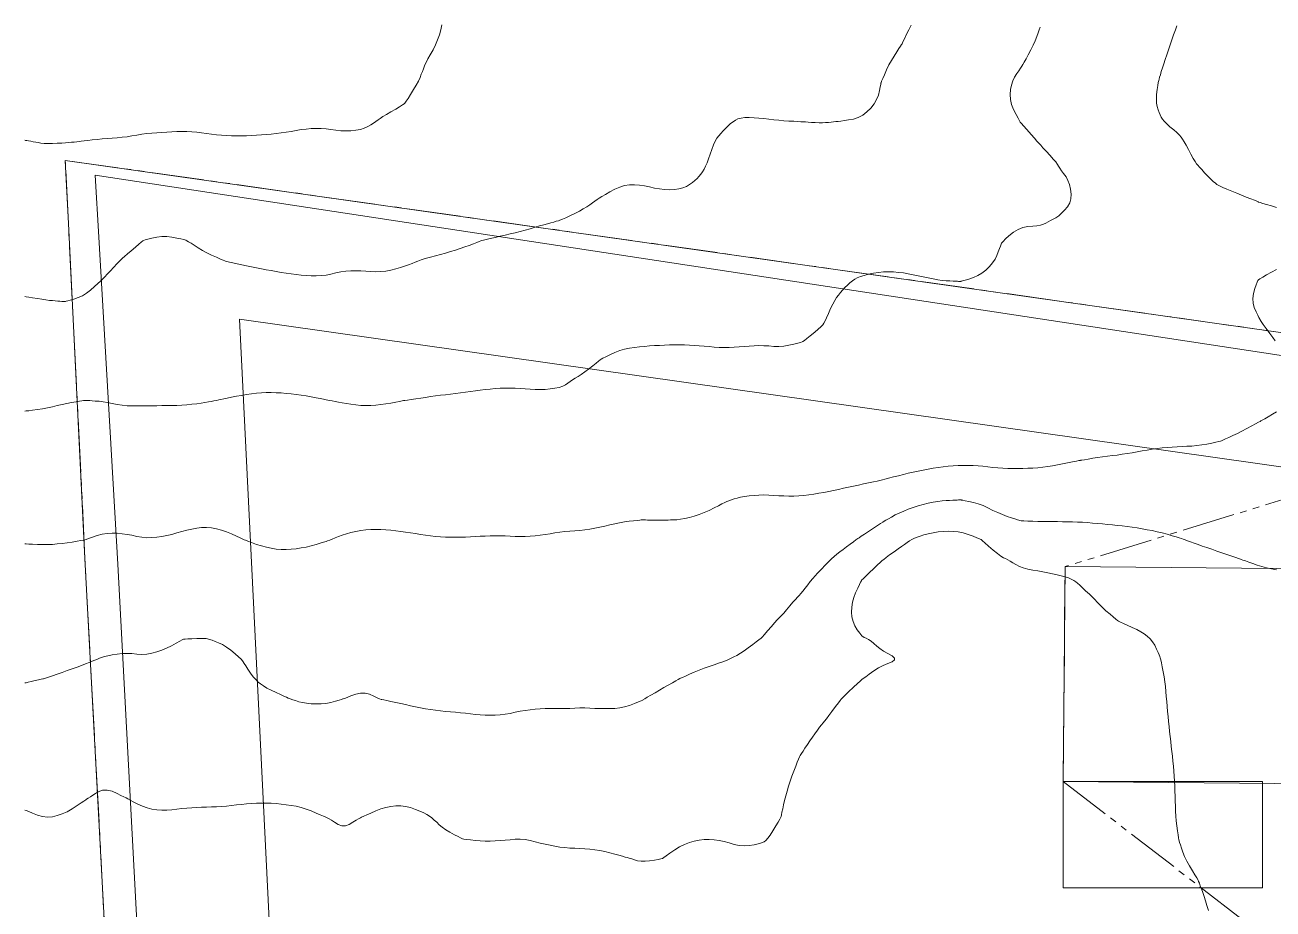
# Model space of a CAD drawing. Extents: x 1238538 to 1238849, y 433074 to 433348.
# Drawn here: x 1238538.4 to 1238726.2, y 433215.2 to 433348.2 of the extents above; entities that cross this region are included whole.
import ezdxf

# ---------------------------------------------------------------- set-up
doc = ezdxf.new("R2010")
doc.units = 0
doc.linetypes.add('DASHED', pattern=[6, 4, -2])
doc.linetypes.add('PHANTOM', pattern=[13, 8, -1, 1, -1, 1, -1])
for name, color, linetype, lineweight in [('C-BLDG-FTPR-N', 6, 'Continuous', 0), ('C-LODS', 30, 'PHANTOM', 0), ('C-SITE-N', 6, 'Continuous', 0), ('C-STRM-AREA', 150, 'PHANTOM', 0), ('C-TOPO-MAJR-E', 32, 'DASHED', 0), ('V-PROP-BNDY', 7, 'Continuous', 0)]:
    doc.layers.add(name, color=color, linetype=linetype, lineweight=lineweight)

msp = doc.modelspace()

# ---------------------------------------------------------------- linework, layer by layer
at = {"layer": 'C-BLDG-FTPR-N'}
msp.add_lwpolyline([(1238731.71, 433234.03), (1238732.02, 433266.34), (1238694.89, 433266.69), (1238694.58, 433234.38), (1238731.71, 433234.03)], close=True, dxfattribs=at)
at = {"layer": 'C-LODS'}
msp.add_lwpolyline([(1238694.58, 433234.38), (1238783.92, 433165.47), (1238786.92, 433165.5), (1238790.92, 433165.55), (1238792.42, 433165.57), (1238790.88, 433293.76), (1238782.38, 433293.65), (1238694.89, 433266.69), (1238694.58, 433234.38)], close=True, dxfattribs=at)
at = {"layer": 'C-SITE-N'}
for points in [[(1238781.84, 433290.16), (1238780.53, 433281.04), (1238779.39, 433271.98), (1238778.43, 433263.04), (1238777.68, 433254.21), (1238777.19, 433245.51), (1238777.01, 433236.89), (1238777.09, 433228.74), (1238777.46, 433220.54), (1238778.08, 433212.23), (1238778.9, 433203.81), (1238779.88, 433195.29), (1238781.02, 433186.69), (1238782.3, 433178.03), (1238783.71, 433169.34), (1238558.89, 433136.84), (1238556.48, 433190.6), (1238552.4, 433267.04), (1238549.54, 433316.25), (1238548.98, 433325.57), (1238781.84, 433290.16)], [(1238570.72, 433303.9), (1238577.95, 433157.62), (1238732.52, 433178.38), (1238738.01, 433228.57), (1238730.89, 433281.21), (1238570.72, 433303.9)], [(1238694.58, 433218.38), (1238724.58, 433218.38), (1238724.58, 433234.38), (1238694.58, 433234.38), (1238694.58, 433218.38)]]:
    msp.add_lwpolyline(points, close=True, dxfattribs=at)
at = {"layer": 'C-STRM-AREA'}
msp.add_lwpolyline([(1238785.38, 433293.69), (1238784.35, 433284.27), (1238783.5, 433274.82), (1238782.85, 433265.37), (1238782.38, 433255.9), (1238782.1, 433246.42), (1238782.01, 433236.94), (1238782.04, 433227.98), (1238782.23, 433219.03), (1238782.59, 433210.07), (1238783.12, 433201.13), (1238783.81, 433192.2), (1238784.68, 433183.28), (1238785.71, 433174.38), (1238786.92, 433165.5), (1238554.58, 433134.3), (1238551.65, 433189.31), (1238547.47, 433267.9), (1238544.98, 433318.29), (1238544.51, 433327.81), (1238785.38, 433293.69)], close=True, dxfattribs=at)
at = {"layer": 'C-TOPO-MAJR-E'}
for points in [[(1238601.13, 433348.18), (1238600.98, 433347.43), (1238600.77, 433346.68), (1238600.51, 433345.93), (1238600.19, 433345.18), (1238599.82, 433344.43), (1238599.39, 433343.69), (1238599.04, 433343.06), (1238598.77, 433342.55), (1238598.59, 433342.16), (1238598.48, 433341.88), (1238598.36, 433341.56), (1238598.21, 433341.19), (1238598.05, 433340.76), (1238597.86, 433340.28), (1238597.61, 433339.74), (1238597.29, 433339.13), (1238596.9, 433338.45), (1238596.44, 433337.7), (1238596.06, 433337.11), (1238595.78, 433336.69), (1238595.59, 433336.43), (1238595.48, 433336.33), (1238595.22, 433336.15), (1238594.79, 433335.88), (1238594.2, 433335.53), (1238593.46, 433335.09), (1238592.82, 433334.71), (1238592.29, 433334.38), (1238591.87, 433334.11), (1238591.56, 433333.9), (1238591.22, 433333.67), (1238590.84, 433333.42), (1238590.44, 433333.16), (1238590, 433332.88), (1238589.48, 433332.65), (1238588.89, 433332.47), (1238588.22, 433332.34), (1238587.47, 433332.26), (1238586.72, 433332.24), (1238585.97, 433332.26), (1238585.22, 433332.34), (1238584.47, 433332.47), (1238583.73, 433332.56), (1238582.98, 433332.61), (1238582.23, 433332.62), (1238581.48, 433332.58), (1238580.73, 433332.52), (1238579.98, 433332.43), (1238579.23, 433332.31), (1238578.49, 433332.17), (1238577.74, 433332.05), (1238576.99, 433331.94), (1238576.24, 433331.84), (1238575.49, 433331.77), (1238574.74, 433331.7), (1238574, 433331.64), (1238573.25, 433331.59), (1238572.5, 433331.54), (1238571.75, 433331.51), (1238571, 433331.5), (1238570.25, 433331.5), (1238569.5, 433331.51), (1238568.76, 433331.54), (1238568.01, 433331.6), (1238567.26, 433331.67), (1238566.51, 433331.77), (1238565.76, 433331.86), (1238565.01, 433331.95), (1238564.27, 433332.03), (1238563.52, 433332.11), (1238562.77, 433332.15), (1238562.02, 433332.16), (1238561.27, 433332.15), (1238560.52, 433332.1), (1238559.77, 433332.05), (1238559.03, 433332), (1238558.28, 433331.95), (1238557.53, 433331.9), (1238556.78, 433331.83), (1238556.03, 433331.74), (1238555.28, 433331.62), (1238554.53, 433331.49), (1238553.79, 433331.37), (1238553.04, 433331.28), (1238552.29, 433331.21), (1238551.54, 433331.16), (1238550.79, 433331.1), (1238550.04, 433331.04), (1238549.3, 433330.96), (1238548.55, 433330.88), (1238547.9, 433330.8), (1238547.36, 433330.74), (1238546.92, 433330.69), (1238546.59, 433330.65), (1238546.23, 433330.61), (1238545.86, 433330.56), (1238545.46, 433330.52), (1238545.05, 433330.47), (1238544.55, 433330.43), (1238543.97, 433330.4), (1238543.31, 433330.37), (1238542.56, 433330.34), (1238541.9, 433330.34), (1238541.33, 433330.36), (1238540.84, 433330.41), (1238540.44, 433330.48), (1238540.06, 433330.55), (1238539.68, 433330.61), (1238539.32, 433330.68), (1238538.97, 433330.74), (1238538.71, 433330.78), (1238538.53, 433330.81), (1238538.44, 433330.83)], [(1238671.72, 433348.16), (1238671.37, 433347.43), (1238671, 433346.68), (1238670.71, 433346.09), (1238670.49, 433345.65), (1238670.35, 433345.36), (1238670.28, 433345.23), (1238670.12, 433344.98), (1238669.88, 433344.61), (1238669.56, 433344.11), (1238669.15, 433343.49), (1238668.75, 433342.84), (1238668.38, 433342.16), (1238668.03, 433341.44), (1238667.71, 433340.69), (1238667.46, 433340.12), (1238667.29, 433339.72), (1238667.2, 433339.49), (1238667.19, 433339.44), (1238667.15, 433339.23), (1238667.07, 433338.85), (1238666.95, 433338.32), (1238666.79, 433337.62), (1238666.53, 433336.95), (1238666.15, 433336.3), (1238665.67, 433335.68), (1238665.08, 433335.09), (1238664.45, 433334.62), (1238663.77, 433334.26), (1238663.07, 433334.01), (1238662.32, 433333.89), (1238661.68, 433333.79), (1238661.15, 433333.71), (1238660.73, 433333.66), (1238660.41, 433333.63), (1238660.07, 433333.59), (1238659.7, 433333.56), (1238659.29, 433333.52), (1238658.85, 433333.49), (1238658.38, 433333.47), (1238657.87, 433333.47), (1238657.31, 433333.49), (1238656.72, 433333.52), (1238656.24, 433333.56), (1238655.86, 433333.58), (1238655.6, 433333.6), (1238655.44, 433333.61), (1238655.14, 433333.62), (1238654.68, 433333.65), (1238654.08, 433333.68), (1238653.33, 433333.72), (1238652.59, 433333.77), (1238651.84, 433333.84), (1238651.09, 433333.92), (1238650.34, 433334.02), (1238649.59, 433334.11), (1238648.84, 433334.17), (1238648.1, 433334.22), (1238647.35, 433334.25), (1238646.69, 433334.23), (1238646.14, 433334.16), (1238645.67, 433334.03), (1238645.31, 433333.85), (1238644.94, 433333.62), (1238644.56, 433333.34), (1238644.19, 433333), (1238643.8, 433332.62), (1238643.44, 433332.24), (1238643.11, 433331.86), (1238642.8, 433331.49), (1238642.51, 433331.13), (1238642.24, 433330.67), (1238641.98, 433330.12), (1238641.73, 433329.46), (1238641.5, 433328.72), (1238641.27, 433328.04), (1238641.04, 433327.45), (1238640.81, 433326.93), (1238640.58, 433326.5), (1238640.34, 433326.09), (1238640.08, 433325.71), (1238639.81, 433325.37), (1238639.53, 433325.06), (1238639.2, 433324.76), (1238638.82, 433324.46), (1238638.4, 433324.18), (1238637.94, 433323.89), (1238637.4, 433323.67), (1238636.8, 433323.52), (1238636.12, 433323.42), (1238635.37, 433323.39), (1238634.62, 433323.41), (1238633.87, 433323.5), (1238633.13, 433323.64), (1238632.38, 433323.84), (1238631.63, 433323.99), (1238630.88, 433324.09), (1238630.13, 433324.13), (1238629.38, 433324.12), (1238628.63, 433324), (1238627.89, 433323.79), (1238627.14, 433323.47), (1238626.39, 433323.05), (1238625.75, 433322.69), (1238625.22, 433322.38), (1238624.81, 433322.12), (1238624.5, 433321.91), (1238624.16, 433321.68), (1238623.79, 433321.42), (1238623.38, 433321.14), (1238622.94, 433320.83), (1238622.42, 433320.5), (1238621.82, 433320.17), (1238621.15, 433319.82), (1238620.4, 433319.46), (1238619.78, 433319.17), (1238619.28, 433318.95), (1238618.91, 433318.8), (1238618.67, 433318.72), (1238618.36, 433318.64), (1238617.99, 433318.53), (1238617.55, 433318.41), (1238617.04, 433318.28), (1238616.48, 433318.13), (1238615.85, 433317.95), (1238615.16, 433317.74), (1238614.41, 433317.51), (1238613.67, 433317.29), (1238612.92, 433317.09), (1238612.17, 433316.9), (1238611.42, 433316.73), (1238610.67, 433316.56), (1238609.92, 433316.39), (1238609.17, 433316.22), (1238608.43, 433316.05), (1238607.83, 433315.91), (1238607.4, 433315.8), (1238607.12, 433315.73), (1238607, 433315.68), (1238606.75, 433315.59), (1238606.38, 433315.45), (1238605.88, 433315.26), (1238605.25, 433315.02), (1238604.59, 433314.78), (1238603.9, 433314.54), (1238603.19, 433314.3), (1238602.44, 433314.07), (1238601.69, 433313.84), (1238600.94, 433313.63), (1238600.19, 433313.43), (1238599.44, 433313.24), (1238598.83, 433313.08), (1238598.35, 433312.95), (1238598.01, 433312.84), (1238597.8, 433312.75), (1238597.51, 433312.64), (1238597.13, 433312.49), (1238596.68, 433312.31), (1238596.14, 433312.11), (1238595.54, 433311.9), (1238594.9, 433311.7), (1238594.2, 433311.49), (1238593.46, 433311.29), (1238592.71, 433311.15), (1238591.96, 433311.08), (1238591.21, 433311.06), (1238590.46, 433311.11), (1238589.71, 433311.15), (1238588.97, 433311.17), (1238588.22, 433311.17), (1238587.47, 433311.17), (1238586.72, 433311.12), (1238585.97, 433311.02), (1238585.22, 433310.87), (1238584.47, 433310.68), (1238583.73, 433310.55), (1238582.98, 433310.46), (1238582.23, 433310.43), (1238581.48, 433310.45), (1238580.73, 433310.49), (1238579.98, 433310.55), (1238579.23, 433310.62), (1238578.49, 433310.72), (1238577.74, 433310.83), (1238576.99, 433310.95), (1238576.24, 433311.08), (1238575.49, 433311.22), (1238574.74, 433311.36), (1238574, 433311.5), (1238573.25, 433311.64), (1238572.5, 433311.78), (1238571.77, 433311.92), (1238571.07, 433312.07), (1238570.38, 433312.22), (1238569.72, 433312.38), (1238569.2, 433312.51), (1238568.82, 433312.6), (1238568.59, 433312.66), (1238568.51, 433312.68), (1238568.26, 433312.78), (1238567.84, 433312.96), (1238567.26, 433313.22), (1238566.51, 433313.55), (1238565.8, 433313.9), (1238565.13, 433314.26), (1238564.5, 433314.64), (1238563.91, 433315.03), (1238563.42, 433315.34), (1238563.05, 433315.57), (1238562.78, 433315.72), (1238562.63, 433315.8), (1238562.32, 433315.89), (1238561.87, 433316), (1238561.27, 433316.12), (1238560.52, 433316.27), (1238559.77, 433316.34), (1238559.03, 433316.33), (1238558.28, 433316.25), (1238557.53, 433316.09), (1238556.94, 433315.95), (1238556.52, 433315.84), (1238556.27, 433315.76), (1238556.17, 433315.7), (1238555.94, 433315.52), (1238555.57, 433315.2), (1238555.05, 433314.76), (1238554.4, 433314.19), (1238553.85, 433313.72), (1238553.43, 433313.35), (1238553.12, 433313.07), (1238552.92, 433312.89), (1238552.63, 433312.61), (1238552.26, 433312.23), (1238551.8, 433311.74), (1238551.25, 433311.15), (1238550.79, 433310.67), (1238550.44, 433310.29), (1238550.19, 433310.03), (1238550.04, 433309.87), (1238549.78, 433309.61), (1238549.4, 433309.26), (1238548.92, 433308.81), (1238548.32, 433308.27), (1238547.71, 433307.81), (1238547.08, 433307.44), (1238546.43, 433307.15), (1238545.77, 433306.94), (1238545.25, 433306.78), (1238544.88, 433306.67), (1238544.65, 433306.6), (1238544.56, 433306.58), (1238544.42, 433306.57), (1238544.23, 433306.57), (1238543.99, 433306.58), (1238543.7, 433306.6), (1238543.37, 433306.63), (1238543, 433306.66), (1238542.58, 433306.7), (1238542.12, 433306.74), (1238541.59, 433306.81), (1238540.99, 433306.9), (1238540.31, 433307), (1238539.56, 433307.13), (1238539, 433307.23), (1238538.63, 433307.29), (1238538.44, 433307.33)], [(1238711.69, 433348.02), (1238711.47, 433347.43), (1238711.2, 433346.68), (1238710.93, 433345.93), (1238710.67, 433345.18), (1238710.41, 433344.43), (1238710.16, 433343.69), (1238709.93, 433342.98), (1238709.72, 433342.32), (1238709.52, 433341.71), (1238709.35, 433341.15), (1238709.21, 433340.68), (1238709.1, 433340.3), (1238709.01, 433340.02), (1238708.96, 433339.84), (1238708.9, 433339.52), (1238708.82, 433339.05), (1238708.74, 433338.45), (1238708.65, 433337.7), (1238708.61, 433337.02), (1238708.64, 433336.42), (1238708.73, 433335.89), (1238708.88, 433335.43), (1238709.03, 433335.01), (1238709.18, 433334.64), (1238709.35, 433334.3), (1238709.51, 433334.01), (1238709.78, 433333.68), (1238710.16, 433333.3), (1238710.63, 433332.87), (1238711.22, 433332.4), (1238711.7, 433331.98), (1238712.08, 433331.6), (1238712.36, 433331.28), (1238712.55, 433331), (1238712.78, 433330.61), (1238713.07, 433330.09), (1238713.42, 433329.46), (1238713.81, 433328.72), (1238714.15, 433328.1), (1238714.44, 433327.63), (1238714.66, 433327.28), (1238714.83, 433327.08), (1238715.09, 433326.79), (1238715.42, 433326.41), (1238715.85, 433325.95), (1238716.36, 433325.41), (1238716.8, 433324.96), (1238717.17, 433324.61), (1238717.48, 433324.35), (1238717.72, 433324.18), (1238718.09, 433323.98), (1238718.58, 433323.74), (1238719.2, 433323.47), (1238719.95, 433323.17), (1238720.69, 433322.87), (1238721.41, 433322.58), (1238722.12, 433322.29), (1238722.81, 433322.02), (1238723.35, 433321.8), (1238723.72, 433321.65), (1238723.93, 433321.56), (1238723.99, 433321.53), (1238724.21, 433321.45), (1238724.62, 433321.33), (1238725.19, 433321.17), (1238725.94, 433320.96), (1238726.69, 433320.72)], [(1238691.14, 433347.84), (1238691, 433347.46), (1238690.83, 433346.99), (1238690.62, 433346.42), (1238690.37, 433345.8), (1238690.07, 433345.14), (1238689.73, 433344.43), (1238689.33, 433343.69), (1238689, 433343.06), (1238688.73, 433342.57), (1238688.52, 433342.21), (1238688.37, 433341.97), (1238688.17, 433341.66), (1238687.92, 433341.29), (1238687.62, 433340.85), (1238687.28, 433340.34), (1238687, 433339.77), (1238686.8, 433339.14), (1238686.67, 433338.45), (1238686.62, 433337.7), (1238686.67, 433336.95), (1238686.84, 433336.2), (1238687.12, 433335.45), (1238687.52, 433334.7), (1238687.82, 433334.14), (1238688.02, 433333.76), (1238688.12, 433333.57), (1238688.13, 433333.56), (1238688.3, 433333.37), (1238688.63, 433332.99), (1238689.12, 433332.44), (1238689.77, 433331.7), (1238690.28, 433331.12), (1238690.65, 433330.69), (1238690.89, 433330.43), (1238690.99, 433330.32), (1238691.21, 433330.08), (1238691.55, 433329.71), (1238692.02, 433329.2), (1238692.61, 433328.56), (1238693.09, 433328.01), (1238693.47, 433327.56), (1238693.73, 433327.2), (1238693.89, 433326.94), (1238694.1, 433326.63), (1238694.36, 433326.25), (1238694.66, 433325.82), (1238695.02, 433325.33), (1238695.31, 433324.78), (1238695.54, 433324.16), (1238695.7, 433323.48), (1238695.79, 433322.73), (1238695.75, 433322.04), (1238695.57, 433321.4), (1238695.26, 433320.82), (1238694.81, 433320.3), (1238694.36, 433319.85), (1238693.93, 433319.48), (1238693.5, 433319.18), (1238693.08, 433318.95), (1238692.69, 433318.74), (1238692.31, 433318.54), (1238691.96, 433318.36), (1238691.63, 433318.2), (1238691.19, 433318.06), (1238690.65, 433317.96), (1238690.01, 433317.89), (1238689.26, 433317.86), (1238688.53, 433317.69), (1238687.82, 433317.4), (1238687.12, 433316.98), (1238686.44, 433316.44), (1238685.91, 433315.98), (1238685.54, 433315.62), (1238685.32, 433315.35), (1238685.25, 433315.18), (1238685.15, 433314.9), (1238685.01, 433314.53), (1238684.83, 433314.06), (1238684.63, 433313.48), (1238684.34, 433312.92), (1238683.96, 433312.37), (1238683.5, 433311.82), (1238682.96, 433311.29), (1238682.38, 433310.84), (1238681.75, 433310.46), (1238681.09, 433310.17), (1238680.38, 433309.95), (1238679.84, 433309.79), (1238679.46, 433309.68), (1238679.25, 433309.61), (1238679.22, 433309.6), (1238679.14, 433309.6), (1238679.02, 433309.6), (1238678.87, 433309.6), (1238678.68, 433309.61), (1238678.39, 433309.63), (1238678.02, 433309.65), (1238677.55, 433309.67), (1238677, 433309.69), (1238676.39, 433309.75), (1238675.74, 433309.84), (1238675.04, 433309.97), (1238674.29, 433310.13), (1238673.54, 433310.29), (1238672.8, 433310.45), (1238672.05, 433310.6), (1238671.3, 433310.75), (1238670.55, 433310.87), (1238669.8, 433310.96), (1238669.05, 433311.02), (1238668.3, 433311.04), (1238667.56, 433311.02), (1238666.81, 433310.95), (1238666.06, 433310.83), (1238665.31, 433310.66), (1238664.66, 433310.49), (1238664.09, 433310.31), (1238663.63, 433310.12), (1238663.25, 433309.92), (1238662.88, 433309.68), (1238662.51, 433309.39), (1238662.13, 433309.05), (1238661.76, 433308.66), (1238661.41, 433308.28), (1238661.08, 433307.91), (1238660.79, 433307.54), (1238660.51, 433307.18), (1238660.23, 433306.72), (1238659.93, 433306.16), (1238659.62, 433305.51), (1238659.29, 433304.76), (1238659.01, 433304.14), (1238658.77, 433303.66), (1238658.58, 433303.29), (1238658.43, 433303.06), (1238658.15, 433302.76), (1238657.75, 433302.39), (1238657.22, 433301.94), (1238656.56, 433301.42), (1238656.04, 433301.02), (1238655.67, 433300.73), (1238655.44, 433300.56), (1238655.34, 433300.5), (1238655.09, 433300.41), (1238654.67, 433300.3), (1238654.08, 433300.15), (1238653.33, 433299.98), (1238652.59, 433299.86), (1238651.84, 433299.81), (1238651.09, 433299.82), (1238650.34, 433299.89), (1238649.59, 433299.92), (1238648.84, 433299.93), (1238648.1, 433299.9), (1238647.35, 433299.84), (1238646.6, 433299.78), (1238645.85, 433299.73), (1238645.1, 433299.69), (1238644.35, 433299.66), (1238643.6, 433299.65), (1238642.86, 433299.67), (1238642.11, 433299.71), (1238641.36, 433299.78), (1238640.61, 433299.85), (1238639.86, 433299.91), (1238639.11, 433299.96), (1238638.37, 433300.01), (1238637.62, 433300.05), (1238636.87, 433300.06), (1238636.12, 433300.05), (1238635.37, 433300.03), (1238634.62, 433300), (1238633.87, 433299.97), (1238633.13, 433299.93), (1238632.38, 433299.88), (1238631.63, 433299.82), (1238630.88, 433299.75), (1238630.13, 433299.67), (1238629.38, 433299.57), (1238628.63, 433299.41), (1238627.89, 433299.18), (1238627.14, 433298.9), (1238626.39, 433298.55), (1238625.8, 433298.26), (1238625.36, 433298.04), (1238625.08, 433297.88), (1238624.96, 433297.79), (1238624.71, 433297.6), (1238624.34, 433297.3), (1238623.84, 433296.9), (1238623.21, 433296.4), (1238622.63, 433295.97), (1238622.11, 433295.59), (1238621.63, 433295.28), (1238621.2, 433295.03), (1238620.8, 433294.78), (1238620.42, 433294.54), (1238620.08, 433294.29), (1238619.76, 433294.04), (1238619.33, 433293.83), (1238618.8, 433293.65), (1238618.16, 433293.51), (1238617.41, 433293.41), (1238616.66, 433293.34), (1238615.91, 433293.32), (1238615.16, 433293.34), (1238614.41, 433293.4), (1238613.67, 433293.45), (1238612.92, 433293.49), (1238612.17, 433293.52), (1238611.42, 433293.54), (1238610.67, 433293.53), (1238609.92, 433293.51), (1238609.17, 433293.46), (1238608.43, 433293.39), (1238607.68, 433293.31), (1238606.93, 433293.23), (1238606.18, 433293.13), (1238605.43, 433293.03), (1238604.68, 433292.93), (1238603.93, 433292.84), (1238603.19, 433292.74), (1238602.44, 433292.65), (1238601.69, 433292.55), (1238600.94, 433292.46), (1238600.19, 433292.36), (1238599.44, 433292.26), (1238598.7, 433292.15), (1238597.97, 433292.05), (1238597.24, 433291.94), (1238596.51, 433291.83), (1238595.97, 433291.75), (1238595.59, 433291.69), (1238595.39, 433291.66), (1238595.37, 433291.66), (1238595.16, 433291.62), (1238594.77, 433291.54), (1238594.2, 433291.43), (1238593.46, 433291.28), (1238592.71, 433291.16), (1238591.96, 433291.06), (1238591.21, 433290.98), (1238590.46, 433290.93), (1238589.71, 433290.92), (1238588.97, 433290.95), (1238588.22, 433291.02), (1238587.47, 433291.13), (1238586.78, 433291.23), (1238586.16, 433291.33), (1238585.59, 433291.43), (1238585.09, 433291.52), (1238584.65, 433291.61), (1238584.28, 433291.68), (1238583.97, 433291.74), (1238583.72, 433291.79), (1238583.35, 433291.86), (1238582.85, 433291.96), (1238582.23, 433292.08), (1238581.48, 433292.23), (1238580.73, 433292.37), (1238579.98, 433292.49), (1238579.23, 433292.59), (1238578.49, 433292.68), (1238577.74, 433292.75), (1238576.99, 433292.81), (1238576.24, 433292.84), (1238575.49, 433292.87), (1238574.74, 433292.86), (1238574, 433292.83), (1238573.25, 433292.77), (1238572.5, 433292.68), (1238571.75, 433292.57), (1238571, 433292.45), (1238570.25, 433292.32), (1238569.5, 433292.16), (1238568.86, 433292.03), (1238568.33, 433291.92), (1238567.9, 433291.83), (1238567.58, 433291.77), (1238567.23, 433291.7), (1238566.85, 433291.62), (1238566.45, 433291.54), (1238566.03, 433291.46), (1238565.52, 433291.38), (1238564.93, 433291.29), (1238564.27, 433291.2), (1238563.52, 433291.11), (1238562.77, 433291.03), (1238562.02, 433290.98), (1238561.27, 433290.95), (1238560.52, 433290.93), (1238559.77, 433290.92), (1238559.03, 433290.91), (1238558.28, 433290.9), (1238557.53, 433290.89), (1238556.78, 433290.89), (1238556.03, 433290.88), (1238555.28, 433290.87), (1238554.53, 433290.86), (1238553.79, 433290.89), (1238553.04, 433290.97), (1238552.29, 433291.09), (1238551.54, 433291.25), (1238550.84, 433291.38), (1238550.19, 433291.49), (1238549.58, 433291.56), (1238549.02, 433291.6), (1238548.56, 433291.64), (1238548.18, 433291.66), (1238547.9, 433291.68), (1238547.71, 433291.7), (1238547.55, 433291.7), (1238547.42, 433291.7), (1238547.31, 433291.7), (1238547.24, 433291.68), (1238547.01, 433291.65), (1238546.64, 433291.58), (1238546.12, 433291.49), (1238545.44, 433291.38), (1238544.75, 433291.24), (1238544.04, 433291.09), (1238543.31, 433290.93), (1238542.56, 433290.74), (1238541.81, 433290.58), (1238541.06, 433290.44), (1238540.31, 433290.32), (1238539.56, 433290.22), (1238539, 433290.15), (1238538.63, 433290.1), (1238538.44, 433290.07)], [(1238726.65, 433311.4), (1238725.94, 433311.01), (1238725.19, 433310.58), (1238724.61, 433310.23), (1238724.19, 433309.98), (1238723.95, 433309.81), (1238723.87, 433309.74), (1238723.75, 433309.5), (1238723.61, 433309.09), (1238723.42, 433308.51), (1238723.21, 433307.76), (1238723.12, 433307.04), (1238723.16, 433306.34), (1238723.33, 433305.68), (1238723.62, 433305.04), (1238723.86, 433304.53), (1238724.03, 433304.16), (1238724.15, 433303.92), (1238724.21, 433303.81), (1238724.39, 433303.54), (1238724.69, 433303.11), (1238725.12, 433302.52), (1238725.67, 433301.77), (1238726.12, 433301.15), (1238726.46, 433300.67)], [(1238726.69, 433289.98), (1238726.08, 433289.61), (1238725.43, 433289.23), (1238724.92, 433288.94), (1238724.54, 433288.73), (1238724.31, 433288.6), (1238724.21, 433288.54), (1238723.95, 433288.41), (1238723.53, 433288.18), (1238722.94, 433287.87), (1238722.2, 433287.47), (1238721.48, 433287.09), (1238720.79, 433286.74), (1238720.13, 433286.42), (1238719.5, 433286.12), (1238719, 433285.89), (1238718.62, 433285.72), (1238718.38, 433285.62), (1238718.26, 433285.58), (1238717.98, 433285.51), (1238717.55, 433285.41), (1238716.96, 433285.28), (1238716.21, 433285.12), (1238715.46, 433284.99), (1238714.71, 433284.89), (1238713.96, 433284.83), (1238713.21, 433284.8), (1238712.47, 433284.77), (1238711.72, 433284.73), (1238710.97, 433284.68), (1238710.22, 433284.63), (1238709.47, 433284.56), (1238708.72, 433284.47), (1238707.97, 433284.35), (1238707.23, 433284.22), (1238706.48, 433284.09), (1238705.73, 433283.96), (1238704.98, 433283.83), (1238704.23, 433283.7), (1238703.48, 433283.59), (1238702.73, 433283.48), (1238701.99, 433283.39), (1238701.24, 433283.3), (1238700.5, 433283.21), (1238699.77, 433283.1), (1238699.05, 433282.99), (1238698.33, 433282.87), (1238697.79, 433282.77), (1238697.42, 433282.71), (1238697.21, 433282.68), (1238697.18, 433282.67), (1238696.96, 433282.63), (1238696.57, 433282.55), (1238696, 433282.44), (1238695.25, 433282.28), (1238694.5, 433282.14), (1238693.75, 433282), (1238693, 433281.87), (1238692.26, 433281.75), (1238691.51, 433281.65), (1238690.76, 433281.57), (1238690.01, 433281.51), (1238689.26, 433281.48), (1238688.51, 433281.45), (1238687.77, 433281.44), (1238687.02, 433281.44), (1238686.27, 433281.46), (1238685.52, 433281.49), (1238684.77, 433281.54), (1238684.02, 433281.61), (1238683.27, 433281.7), (1238682.53, 433281.78), (1238681.78, 433281.83), (1238681.03, 433281.88), (1238680.28, 433281.91), (1238679.53, 433281.91), (1238678.78, 433281.89), (1238678.03, 433281.85), (1238677.29, 433281.78), (1238676.54, 433281.7), (1238675.79, 433281.6), (1238675.04, 433281.49), (1238674.29, 433281.35), (1238673.54, 433281.21), (1238672.8, 433281.06), (1238672.05, 433280.9), (1238671.3, 433280.73), (1238670.55, 433280.55), (1238669.81, 433280.37), (1238669.07, 433280.18), (1238668.33, 433279.98), (1238667.77, 433279.84), (1238667.4, 433279.74), (1238667.2, 433279.69), (1238667.2, 433279.69), (1238667, 433279.64), (1238666.62, 433279.56), (1238666.06, 433279.44), (1238665.31, 433279.28), (1238664.56, 433279.12), (1238663.81, 433278.96), (1238663.07, 433278.79), (1238662.32, 433278.63), (1238661.57, 433278.47), (1238660.82, 433278.31), (1238660.07, 433278.16), (1238659.32, 433278.01), (1238658.57, 433277.86), (1238657.83, 433277.72), (1238657.08, 433277.59), (1238656.33, 433277.47), (1238655.58, 433277.38), (1238654.83, 433277.32), (1238654.08, 433277.3), (1238653.33, 433277.3), (1238652.59, 433277.32), (1238651.84, 433277.36), (1238651.09, 433277.4), (1238650.34, 433277.45), (1238649.59, 433277.47), (1238648.84, 433277.46), (1238648.1, 433277.41), (1238647.35, 433277.32), (1238646.67, 433277.22), (1238646.08, 433277.12), (1238645.55, 433277), (1238645.11, 433276.88), (1238644.7, 433276.75), (1238644.32, 433276.61), (1238643.99, 433276.47), (1238643.68, 433276.32), (1238643.27, 433276.12), (1238642.74, 433275.85), (1238642.11, 433275.53), (1238641.36, 433275.15), (1238640.61, 433274.81), (1238639.86, 433274.52), (1238639.11, 433274.28), (1238638.37, 433274.08), (1238637.68, 433273.92), (1238637.05, 433273.81), (1238636.48, 433273.75), (1238635.98, 433273.73), (1238635.54, 433273.71), (1238635.16, 433273.7), (1238634.86, 433273.68), (1238634.61, 433273.67), (1238634.3, 433273.67), (1238633.91, 433273.67), (1238633.44, 433273.67), (1238632.91, 433273.68), (1238632.45, 433273.69), (1238632.08, 433273.7), (1238631.78, 433273.71), (1238631.57, 433273.71), (1238631.4, 433273.71), (1238631.27, 433273.71), (1238631.17, 433273.71), (1238631.12, 433273.71), (1238630.9, 433273.69), (1238630.53, 433273.65), (1238629.99, 433273.6), (1238629.3, 433273.52), (1238628.59, 433273.42), (1238627.87, 433273.3), (1238627.14, 433273.14), (1238626.39, 433272.96), (1238625.64, 433272.78), (1238624.89, 433272.62), (1238624.14, 433272.47), (1238623.4, 433272.33), (1238622.65, 433272.22), (1238621.9, 433272.13), (1238621.15, 433272.06), (1238620.4, 433272.02), (1238619.65, 433271.95), (1238618.9, 433271.86), (1238618.16, 433271.75), (1238617.41, 433271.62), (1238616.66, 433271.5), (1238615.91, 433271.4), (1238615.16, 433271.33), (1238614.41, 433271.27), (1238613.67, 433271.24), (1238612.92, 433271.23), (1238612.17, 433271.24), (1238611.42, 433271.28), (1238610.67, 433271.31), (1238609.92, 433271.33), (1238609.17, 433271.33), (1238608.43, 433271.31), (1238607.68, 433271.29), (1238606.93, 433271.26), (1238606.18, 433271.22), (1238605.43, 433271.17), (1238604.68, 433271.13), (1238603.93, 433271.11), (1238603.19, 433271.1), (1238602.44, 433271.1), (1238601.69, 433271.12), (1238600.94, 433271.16), (1238600.19, 433271.23), (1238599.44, 433271.33), (1238598.7, 433271.42), (1238597.95, 433271.53), (1238597.2, 433271.65), (1238596.45, 433271.77), (1238595.7, 433271.88), (1238594.95, 433271.99), (1238594.2, 433272.08), (1238593.46, 433272.17), (1238592.71, 433272.24), (1238591.96, 433272.27), (1238591.21, 433272.28), (1238590.46, 433272.27), (1238589.71, 433272.21), (1238588.97, 433272.12), (1238588.22, 433271.99), (1238587.47, 433271.81), (1238586.78, 433271.63), (1238586.15, 433271.44), (1238585.59, 433271.24), (1238585.09, 433271.03), (1238584.65, 433270.84), (1238584.27, 433270.69), (1238583.96, 433270.57), (1238583.72, 433270.48), (1238583.35, 433270.36), (1238582.85, 433270.21), (1238582.23, 433270.03), (1238581.48, 433269.82), (1238580.73, 433269.64), (1238579.98, 433269.49), (1238579.23, 433269.38), (1238578.49, 433269.29), (1238577.74, 433269.25), (1238576.99, 433269.27), (1238576.24, 433269.33), (1238575.49, 433269.45), (1238574.75, 433269.6), (1238574.01, 433269.8), (1238573.27, 433270.03), (1238572.53, 433270.3), (1238571.98, 433270.51), (1238571.6, 433270.65), (1238571.41, 433270.72), (1238571.4, 433270.73), (1238571.2, 433270.82), (1238570.82, 433271), (1238570.25, 433271.26), (1238569.5, 433271.61), (1238568.76, 433271.91), (1238568.01, 433272.16), (1238567.26, 433272.36), (1238566.51, 433272.51), (1238565.76, 433272.58), (1238565.01, 433272.57), (1238564.27, 433272.49), (1238563.52, 433272.33), (1238562.77, 433272.16), (1238562.02, 433271.97), (1238561.27, 433271.76), (1238560.52, 433271.54), (1238559.77, 433271.36), (1238559.03, 433271.22), (1238558.28, 433271.11), (1238557.53, 433271.05), (1238556.78, 433271.04), (1238556.03, 433271.1), (1238555.28, 433271.22), (1238554.53, 433271.4), (1238553.79, 433271.54), (1238553.04, 433271.64), (1238552.29, 433271.71), (1238551.54, 433271.73), (1238550.8, 433271.69), (1238550.05, 433271.57), (1238549.31, 433271.37), (1238548.58, 433271.11), (1238548.02, 433270.91), (1238547.65, 433270.77), (1238547.45, 433270.7), (1238547.44, 433270.7), (1238547.25, 433270.66), (1238546.87, 433270.6), (1238546.3, 433270.51), (1238545.55, 433270.38), (1238544.8, 433270.27), (1238544.06, 433270.18), (1238543.31, 433270.11), (1238542.56, 433270.04), (1238541.81, 433270.01), (1238541.06, 433270), (1238540.31, 433270.01), (1238539.56, 433270.05), (1238539, 433270.08), (1238538.63, 433270.1), (1238538.44, 433270.11)], [(1238726.69, 433266.2), (1238725.94, 433266.36), (1238725.19, 433266.53), (1238724.47, 433266.72), (1238723.79, 433266.92), (1238723.13, 433267.14), (1238722.51, 433267.37), (1238722.01, 433267.55), (1238721.63, 433267.68), (1238721.38, 433267.77), (1238721.26, 433267.81), (1238720.98, 433267.9), (1238720.54, 433268.05), (1238719.95, 433268.25), (1238719.2, 433268.51), (1238718.45, 433268.77), (1238717.7, 433269.03), (1238716.96, 433269.29), (1238716.21, 433269.54), (1238715.51, 433269.79), (1238714.87, 433270.01), (1238714.28, 433270.22), (1238713.75, 433270.42), (1238713.3, 433270.58), (1238712.92, 433270.72), (1238712.63, 433270.82), (1238712.41, 433270.9), (1238712.06, 433271.01), (1238711.58, 433271.15), (1238710.97, 433271.34), (1238710.22, 433271.55), (1238709.47, 433271.75), (1238708.72, 433271.93), (1238707.97, 433272.1), (1238707.23, 433272.24), (1238706.48, 433272.37), (1238705.73, 433272.5), (1238704.98, 433272.61), (1238704.23, 433272.7), (1238703.48, 433272.8), (1238702.73, 433272.89), (1238701.99, 433272.97), (1238701.24, 433273.05), (1238700.49, 433273.13), (1238699.74, 433273.19), (1238698.99, 433273.25), (1238698.24, 433273.31), (1238697.5, 433273.36), (1238696.75, 433273.39), (1238696, 433273.42), (1238695.25, 433273.44), (1238694.5, 433273.45), (1238693.75, 433273.46), (1238693, 433273.46), (1238692.26, 433273.46), (1238691.51, 433273.47), (1238690.76, 433273.48), (1238690.01, 433273.51), (1238689.26, 433273.54), (1238688.68, 433273.57), (1238688.27, 433273.6), (1238688.02, 433273.63), (1238687.94, 433273.66), (1238687.71, 433273.74), (1238687.33, 433273.86), (1238686.81, 433274.03), (1238686.15, 433274.25), (1238685.46, 433274.51), (1238684.75, 433274.82), (1238684.02, 433275.15), (1238683.27, 433275.53), (1238682.54, 433275.86), (1238681.81, 433276.12), (1238681.1, 433276.33), (1238680.4, 433276.47), (1238679.87, 433276.59), (1238679.49, 433276.67), (1238679.28, 433276.71), (1238679.23, 433276.72), (1238679.14, 433276.73), (1238679.01, 433276.73), (1238678.84, 433276.72), (1238678.63, 433276.71), (1238678.34, 433276.7), (1238677.97, 433276.68), (1238677.51, 433276.66), (1238676.97, 433276.64), (1238676.38, 433276.58), (1238675.74, 433276.49), (1238675.04, 433276.37), (1238674.29, 433276.22), (1238673.54, 433276.03), (1238672.8, 433275.82), (1238672.05, 433275.58), (1238671.3, 433275.31), (1238670.6, 433275.04), (1238669.94, 433274.75), (1238669.34, 433274.46), (1238668.78, 433274.15), (1238668.31, 433273.9), (1238667.94, 433273.69), (1238667.66, 433273.52), (1238667.47, 433273.4), (1238667.14, 433273.19), (1238666.67, 433272.88), (1238666.06, 433272.47), (1238665.31, 433271.97), (1238664.7, 433271.56), (1238664.22, 433271.25), (1238663.89, 433271.03), (1238663.69, 433270.9), (1238663.4, 433270.7), (1238663.03, 433270.43), (1238662.56, 433270.08), (1238662.02, 433269.66), (1238661.5, 433269.27), (1238661.02, 433268.89), (1238660.56, 433268.54), (1238660.14, 433268.21), (1238659.74, 433267.87), (1238659.37, 433267.52), (1238659.02, 433267.17), (1238658.69, 433266.8), (1238658.35, 433266.43), (1238658.01, 433266.06), (1238657.66, 433265.68), (1238657.29, 433265.3), (1238656.93, 433264.88), (1238656.55, 433264.43), (1238656.17, 433263.95), (1238655.79, 433263.44), (1238655.44, 433263), (1238655.13, 433262.63), (1238654.86, 433262.32), (1238654.62, 433262.08), (1238654.32, 433261.75), (1238653.95, 433261.32), (1238653.5, 433260.8), (1238652.99, 433260.18), (1238652.56, 433259.69), (1238652.23, 433259.31), (1238651.98, 433259.06), (1238651.83, 433258.93), (1238651.57, 433258.66), (1238651.19, 433258.25), (1238650.71, 433257.7), (1238650.11, 433257.01), (1238649.65, 433256.47), (1238649.31, 433256.1), (1238649.1, 433255.88), (1238649.03, 433255.83), (1238648.8, 433255.65), (1238648.43, 433255.37), (1238647.9, 433254.97), (1238647.23, 433254.47), (1238646.61, 433254.02), (1238646.04, 433253.65), (1238645.53, 433253.34), (1238645.06, 433253.1), (1238644.64, 433252.9), (1238644.27, 433252.72), (1238643.94, 433252.58), (1238643.66, 433252.46), (1238643.26, 433252.32), (1238642.74, 433252.14), (1238642.11, 433251.92), (1238641.36, 433251.67), (1238640.61, 433251.4), (1238639.86, 433251.11), (1238639.11, 433250.81), (1238638.37, 433250.49), (1238637.77, 433250.23), (1238637.34, 433250.03), (1238637.06, 433249.91), (1238636.93, 433249.84), (1238636.68, 433249.71), (1238636.31, 433249.5), (1238635.81, 433249.21), (1238635.19, 433248.85), (1238634.55, 433248.48), (1238633.9, 433248.11), (1238633.24, 433247.72), (1238632.56, 433247.34), (1238632.04, 433247.03), (1238631.67, 433246.81), (1238631.44, 433246.68), (1238631.37, 433246.62), (1238631.12, 433246.51), (1238630.71, 433246.33), (1238630.13, 433246.1), (1238629.38, 433245.8), (1238628.63, 433245.58), (1238627.89, 433245.42), (1238627.14, 433245.34), (1238626.39, 433245.32), (1238625.64, 433245.32), (1238624.89, 433245.33), (1238624.14, 433245.36), (1238623.4, 433245.41), (1238622.65, 433245.43), (1238621.9, 433245.43), (1238621.15, 433245.41), (1238620.4, 433245.36), (1238619.65, 433245.33), (1238618.9, 433245.32), (1238618.16, 433245.32), (1238617.41, 433245.34), (1238616.66, 433245.33), (1238615.91, 433245.3), (1238615.16, 433245.24), (1238614.41, 433245.15), (1238613.67, 433245.04), (1238612.92, 433244.92), (1238612.17, 433244.77), (1238611.42, 433244.6), (1238610.67, 433244.47), (1238609.92, 433244.39), (1238609.17, 433244.34), (1238608.43, 433244.33), (1238607.68, 433244.34), (1238606.93, 433244.38), (1238606.18, 433244.45), (1238605.43, 433244.54), (1238604.68, 433244.62), (1238603.93, 433244.7), (1238603.19, 433244.77), (1238602.44, 433244.83), (1238601.69, 433244.91), (1238600.94, 433244.99), (1238600.19, 433245.08), (1238599.44, 433245.18), (1238598.7, 433245.3), (1238597.95, 433245.44), (1238597.2, 433245.59), (1238596.45, 433245.76), (1238595.7, 433245.93), (1238594.95, 433246.1), (1238594.2, 433246.26), (1238593.46, 433246.42), (1238592.86, 433246.54), (1238592.43, 433246.63), (1238592.14, 433246.69), (1238592.02, 433246.72), (1238591.77, 433246.81), (1238591.39, 433246.97), (1238590.89, 433247.2), (1238590.27, 433247.49), (1238589.62, 433247.64), (1238588.93, 433247.65), (1238588.22, 433247.51), (1238587.47, 433247.23), (1238586.9, 433247.02), (1238586.51, 433246.87), (1238586.3, 433246.79), (1238586.27, 433246.78), (1238586.06, 433246.72), (1238585.69, 433246.61), (1238585.14, 433246.46), (1238584.43, 433246.26), (1238583.7, 433246.12), (1238582.97, 433246.04), (1238582.23, 433246.03), (1238581.48, 433246.07), (1238580.8, 433246.15), (1238580.18, 433246.25), (1238579.63, 433246.37), (1238579.15, 433246.53), (1238578.72, 433246.67), (1238578.35, 433246.8), (1238578.03, 433246.92), (1238577.76, 433247.03), (1238577.38, 433247.2), (1238576.87, 433247.44), (1238576.24, 433247.73), (1238575.49, 433248.08), (1238574.84, 433248.42), (1238574.3, 433248.74), (1238573.85, 433249.04), (1238573.51, 433249.32), (1238573.15, 433249.69), (1238572.77, 433250.13), (1238572.38, 433250.65), (1238571.98, 433251.25), (1238571.66, 433251.74), (1238571.42, 433252.11), (1238571.26, 433252.37), (1238571.18, 433252.52), (1238570.95, 433252.77), (1238570.58, 433253.12), (1238570.05, 433253.57), (1238569.39, 433254.12), (1238568.75, 433254.58), (1238568.15, 433254.96), (1238567.57, 433255.24), (1238567.04, 433255.44), (1238566.58, 433255.6), (1238566.21, 433255.73), (1238565.91, 433255.81), (1238565.7, 433255.86), (1238565.36, 433255.89), (1238564.88, 433255.89), (1238564.27, 433255.88), (1238563.52, 433255.84), (1238562.95, 433255.81), (1238562.55, 433255.78), (1238562.33, 433255.77), (1238562.29, 433255.76), (1238562.09, 433255.65), (1238561.71, 433255.45), (1238561.17, 433255.16), (1238560.46, 433254.78), (1238559.74, 433254.44), (1238559.02, 433254.14), (1238558.28, 433253.89), (1238557.53, 433253.68), (1238556.78, 433253.54), (1238556.03, 433253.48), (1238555.28, 433253.5), (1238554.53, 433253.6), (1238553.79, 433253.64), (1238553.04, 433253.62), (1238552.29, 433253.54), (1238551.54, 433253.41), (1238550.9, 433253.28), (1238550.38, 433253.15), (1238549.97, 433253.03), (1238549.67, 433252.92), (1238549.33, 433252.78), (1238548.95, 433252.63), (1238548.54, 433252.46), (1238548.1, 433252.27), (1238547.57, 433252.05), (1238546.97, 433251.82), (1238546.3, 433251.57), (1238545.55, 433251.3), (1238544.8, 433251.04), (1238544.06, 433250.77), (1238543.31, 433250.51), (1238542.56, 433250.25), (1238541.97, 433250.05), (1238541.53, 433249.9), (1238541.25, 433249.82), (1238541.13, 433249.79), (1238540.88, 433249.74), (1238540.5, 433249.65), (1238540, 433249.54), (1238539.38, 433249.4), (1238538.91, 433249.3), (1238538.6, 433249.23), (1238538.44, 433249.19)], [(1238716.46, 433214.95), (1238716.22, 433215.69), (1238715.99, 433216.39), (1238715.78, 433217.05), (1238715.57, 433217.65), (1238715.38, 433218.21), (1238715.21, 433218.68), (1238715.07, 433219.05), (1238714.95, 433219.33), (1238714.87, 433219.52), (1238714.69, 433219.85), (1238714.41, 433220.32), (1238714.04, 433220.93), (1238713.58, 433221.68), (1238713.19, 433222.39), (1238712.86, 433223.07), (1238712.59, 433223.71), (1238712.39, 433224.32), (1238712.23, 433224.81), (1238712.11, 433225.18), (1238712.03, 433225.44), (1238711.99, 433225.58), (1238711.93, 433225.88), (1238711.86, 433226.32), (1238711.77, 433226.92), (1238711.67, 433227.67), (1238711.59, 433228.42), (1238711.53, 433229.17), (1238711.48, 433229.92), (1238711.46, 433230.66), (1238711.43, 433231.41), (1238711.41, 433232.16), (1238711.39, 433232.91), (1238711.36, 433233.66), (1238711.33, 433234.41), (1238711.28, 433235.15), (1238711.23, 433235.9), (1238711.16, 433236.65), (1238711.09, 433237.4), (1238711.02, 433238.15), (1238710.93, 433238.9), (1238710.85, 433239.65), (1238710.76, 433240.39), (1238710.68, 433241.14), (1238710.6, 433241.89), (1238710.52, 433242.64), (1238710.44, 433243.39), (1238710.37, 433244.14), (1238710.3, 433244.89), (1238710.23, 433245.63), (1238710.17, 433246.38), (1238710.1, 433247.13), (1238710.04, 433247.88), (1238709.99, 433248.63), (1238709.9, 433249.38), (1238709.79, 433250.12), (1238709.65, 433250.87), (1238709.49, 433251.62), (1238709.36, 433252.22), (1238709.26, 433252.68), (1238709.19, 433252.99), (1238709.15, 433253.15), (1238709.05, 433253.41), (1238708.89, 433253.79), (1238708.65, 433254.27), (1238708.36, 433254.86), (1238708.02, 433255.38), (1238707.65, 433255.84), (1238707.24, 433256.23), (1238706.78, 433256.57), (1238706.26, 433256.89), (1238705.66, 433257.22), (1238704.98, 433257.54), (1238704.23, 433257.86), (1238703.64, 433258.12), (1238703.19, 433258.33), (1238702.9, 433258.49), (1238702.76, 433258.58), (1238702.5, 433258.79), (1238702.13, 433259.11), (1238701.64, 433259.53), (1238701.03, 433260.06), (1238700.53, 433260.51), (1238700.13, 433260.88), (1238699.85, 433261.18), (1238699.67, 433261.4), (1238699.39, 433261.7), (1238699.02, 433262.07), (1238698.54, 433262.53), (1238697.97, 433263.06), (1238697.49, 433263.52), (1238697.08, 433263.89), (1238696.75, 433264.19), (1238696.5, 433264.4), (1238696.19, 433264.6), (1238695.81, 433264.8), (1238695.38, 433264.98), (1238694.88, 433265.15), (1238694.31, 433265.31), (1238693.69, 433265.47), (1238693, 433265.62), (1238692.26, 433265.75), (1238691.51, 433265.89), (1238690.76, 433266.04), (1238690.01, 433266.18), (1238689.26, 433266.33), (1238688.59, 433266.51), (1238688, 433266.73), (1238687.48, 433266.99), (1238687.03, 433267.28), (1238686.63, 433267.53), (1238686.25, 433267.73), (1238685.91, 433267.9), (1238685.61, 433268.02), (1238685.2, 433268.27), (1238684.69, 433268.64), (1238684.08, 433269.14), (1238683.37, 433269.77), (1238682.83, 433270.25), (1238682.45, 433270.57), (1238682.25, 433270.75), (1238682.21, 433270.77), (1238681.99, 433270.86), (1238681.6, 433271.02), (1238681.03, 433271.25), (1238680.28, 433271.54), (1238679.53, 433271.76), (1238678.78, 433271.91), (1238678.03, 433271.99), (1238677.29, 433272.01), (1238676.54, 433271.98), (1238675.79, 433271.91), (1238675.04, 433271.79), (1238674.29, 433271.62), (1238673.64, 433271.46), (1238673.07, 433271.29), (1238672.61, 433271.13), (1238672.23, 433270.96), (1238671.85, 433270.77), (1238671.48, 433270.55), (1238671.11, 433270.31), (1238670.73, 433270.04), (1238670.29, 433269.72), (1238669.76, 433269.35), (1238669.17, 433268.92), (1238668.49, 433268.44), (1238667.97, 433268.06), (1238667.6, 433267.78), (1238667.37, 433267.61), (1238667.3, 433267.54), (1238667.06, 433267.32), (1238666.67, 433266.94), (1238666.12, 433266.42), (1238665.4, 433265.74), (1238664.86, 433265.21), (1238664.49, 433264.85), (1238664.28, 433264.63), (1238664.24, 433264.57), (1238664.13, 433264.36), (1238663.95, 433263.98), (1238663.7, 433263.45), (1238663.37, 433262.76), (1238663.11, 433262.06), (1238662.92, 433261.34), (1238662.81, 433260.6), (1238662.76, 433259.85), (1238662.82, 433259.14), (1238662.98, 433258.45), (1238663.25, 433257.79), (1238663.63, 433257.17), (1238663.99, 433256.67), (1238664.33, 433256.29), (1238664.67, 433256.04), (1238664.98, 433255.92), (1238665.33, 433255.73), (1238665.7, 433255.47), (1238666.11, 433255.14), (1238666.54, 433254.74), (1238667.03, 433254.35), (1238667.59, 433253.98), (1238668.21, 433253.62), (1238668.89, 433253.27), (1238669.24, 433252.94), (1238669.24, 433252.65), (1238668.89, 433252.37), (1238668.21, 433252.13), (1238667.52, 433251.82), (1238666.83, 433251.44), (1238666.13, 433251), (1238665.43, 433250.5), (1238664.9, 433250.12), (1238664.52, 433249.85), (1238664.31, 433249.7), (1238664.26, 433249.67), (1238664.04, 433249.47), (1238663.64, 433249.1), (1238663.07, 433248.55), (1238662.32, 433247.83), (1238661.76, 433247.3), (1238661.38, 433246.94), (1238661.19, 433246.76), (1238661.19, 433246.76), (1238661.06, 433246.57), (1238660.78, 433246.2), (1238660.37, 433245.63), (1238659.82, 433244.89), (1238659.36, 433244.27), (1238658.98, 433243.78), (1238658.7, 433243.42), (1238658.5, 433243.19), (1238658.25, 433242.89), (1238657.96, 433242.52), (1238657.63, 433242.07), (1238657.25, 433241.55), (1238656.87, 433241.02), (1238656.5, 433240.49), (1238656.13, 433239.95), (1238655.76, 433239.4), (1238655.46, 433238.94), (1238655.22, 433238.57), (1238655.05, 433238.28), (1238654.95, 433238.08), (1238654.8, 433237.74), (1238654.6, 433237.26), (1238654.36, 433236.65), (1238654.06, 433235.9), (1238653.78, 433235.15), (1238653.53, 433234.41), (1238653.29, 433233.66), (1238653.07, 433232.91), (1238652.87, 433232.19), (1238652.69, 433231.51), (1238652.54, 433230.85), (1238652.41, 433230.23), (1238652.3, 433229.73), (1238652.22, 433229.35), (1238652.16, 433229.11), (1238652.13, 433228.98), (1238651.99, 433228.7), (1238651.74, 433228.26), (1238651.38, 433227.67), (1238650.92, 433226.92), (1238650.51, 433226.31), (1238650.15, 433225.84), (1238649.85, 433225.5), (1238649.6, 433225.31), (1238649.22, 433225.13), (1238648.72, 433224.97), (1238648.1, 433224.83), (1238647.35, 433224.71), (1238646.6, 433224.68), (1238645.85, 433224.74), (1238645.1, 433224.89), (1238644.35, 433225.13), (1238643.6, 433225.32), (1238642.86, 433225.47), (1238642.11, 433225.58), (1238641.36, 433225.64), (1238640.61, 433225.63), (1238639.86, 433225.55), (1238639.11, 433225.39), (1238638.37, 433225.17), (1238637.62, 433224.87), (1238636.89, 433224.51), (1238636.16, 433224.07), (1238635.44, 433223.56), (1238634.89, 433223.18), (1238634.52, 433222.92), (1238634.32, 433222.78), (1238634.29, 433222.77), (1238634.08, 433222.73), (1238633.69, 433222.65), (1238633.13, 433222.55), (1238632.38, 433222.43), (1238631.7, 433222.37), (1238631.1, 433222.37), (1238630.57, 433222.45), (1238630.11, 433222.59), (1238629.7, 433222.72), (1238629.33, 433222.83), (1238628.99, 433222.92), (1238628.7, 433223), (1238628.29, 433223.12), (1238627.77, 433223.26), (1238627.14, 433223.44), (1238626.39, 433223.65), (1238625.64, 433223.83), (1238624.89, 433223.97), (1238624.14, 433224.08), (1238623.4, 433224.16), (1238622.65, 433224.22), (1238621.9, 433224.27), (1238621.15, 433224.32), (1238620.4, 433224.35), (1238619.65, 433224.41), (1238618.9, 433224.5), (1238618.16, 433224.62), (1238617.41, 433224.76), (1238616.66, 433224.92), (1238615.91, 433225.1), (1238615.16, 433225.29), (1238614.41, 433225.49), (1238613.67, 433225.63), (1238612.92, 433225.69), (1238612.17, 433225.68), (1238611.42, 433225.6), (1238610.67, 433225.54), (1238609.92, 433225.48), (1238609.17, 433225.44), (1238608.43, 433225.41), (1238607.68, 433225.4), (1238606.93, 433225.43), (1238606.18, 433225.49), (1238605.43, 433225.58), (1238604.86, 433225.65), (1238604.46, 433225.71), (1238604.23, 433225.75), (1238604.17, 433225.77), (1238603.96, 433225.88), (1238603.59, 433226.07), (1238603.05, 433226.36), (1238602.36, 433226.73), (1238601.74, 433227.1), (1238601.21, 433227.48), (1238600.76, 433227.85), (1238600.38, 433228.23), (1238600.01, 433228.57), (1238599.63, 433228.88), (1238599.26, 433229.16), (1238598.88, 433229.41), (1238598.42, 433229.66), (1238597.85, 433229.91), (1238597.2, 433230.17), (1238596.45, 433230.44), (1238595.7, 433230.62), (1238594.95, 433230.7), (1238594.2, 433230.7), (1238593.46, 433230.61), (1238592.71, 433230.45), (1238591.96, 433230.24), (1238591.21, 433229.96), (1238590.46, 433229.62), (1238589.86, 433229.35), (1238589.39, 433229.14), (1238589.07, 433229), (1238588.89, 433228.91), (1238588.61, 433228.76), (1238588.24, 433228.54), (1238587.77, 433228.25), (1238587.2, 433227.89), (1238586.64, 433227.71), (1238586.09, 433227.71), (1238585.55, 433227.89), (1238585.01, 433228.25), (1238584.56, 433228.54), (1238584.19, 433228.76), (1238583.89, 433228.91), (1238583.68, 433228.99), (1238583.33, 433229.13), (1238582.84, 433229.34), (1238582.23, 433229.61), (1238581.48, 433229.94), (1238580.73, 433230.22), (1238579.98, 433230.45), (1238579.23, 433230.63), (1238578.49, 433230.76), (1238577.74, 433230.87), (1238576.99, 433230.96), (1238576.24, 433231.03), (1238575.49, 433231.08), (1238574.74, 433231.11), (1238574, 433231.11), (1238573.25, 433231.08), (1238572.5, 433231.04), (1238571.75, 433230.98), (1238571, 433230.91), (1238570.25, 433230.83), (1238569.5, 433230.74), (1238568.76, 433230.66), (1238568.01, 433230.61), (1238567.26, 433230.57), (1238566.51, 433230.55), (1238565.76, 433230.52), (1238565.01, 433230.49), (1238564.27, 433230.45), (1238563.52, 433230.41), (1238562.77, 433230.35), (1238562.02, 433230.28), (1238561.27, 433230.19), (1238560.52, 433230.08), (1238559.77, 433230.03), (1238559.03, 433230.03), (1238558.28, 433230.1), (1238557.53, 433230.22), (1238556.81, 433230.4), (1238556.11, 433230.64), (1238555.44, 433230.93), (1238554.8, 433231.27), (1238554.29, 433231.54), (1238553.92, 433231.75), (1238553.68, 433231.88), (1238553.57, 433231.94), (1238553.3, 433232.08), (1238552.88, 433232.28), (1238552.29, 433232.56), (1238551.54, 433232.91), (1238550.82, 433233.07), (1238550.12, 433233.04), (1238549.46, 433232.82), (1238548.81, 433232.4), (1238548.31, 433232.08), (1238547.93, 433231.83), (1238547.69, 433231.68), (1238547.58, 433231.6), (1238547.32, 433231.42), (1238546.89, 433231.13), (1238546.3, 433230.74), (1238545.55, 433230.23), (1238544.8, 433229.81), (1238544.06, 433229.48), (1238543.31, 433229.23), (1238542.56, 433229.06), (1238541.81, 433229.02), (1238541.06, 433229.09), (1238540.31, 433229.29), (1238539.56, 433229.6), (1238539, 433229.84), (1238538.63, 433229.99), (1238538.44, 433230.07)]]:
    msp.add_lwpolyline(points, dxfattribs=at)
at = {"layer": 'V-PROP-BNDY'}
msp.add_lwpolyline([(1238785.38, 433293.69), (1238784.35, 433284.27), (1238783.5, 433274.82), (1238782.85, 433265.37), (1238782.38, 433255.9), (1238782.1, 433246.42), (1238782.01, 433236.94), (1238782.04, 433227.98), (1238782.23, 433219.03), (1238782.59, 433210.07), (1238783.12, 433201.13), (1238783.81, 433192.2), (1238784.68, 433183.28), (1238785.71, 433174.38), (1238786.92, 433165.5), (1238554.58, 433134.3), (1238551.65, 433189.31), (1238547.47, 433267.9), (1238544.98, 433318.29), (1238544.51, 433327.81), (1238785.38, 433293.69)], close=True, dxfattribs=at)

doc.saveas('drawing.dxf')
